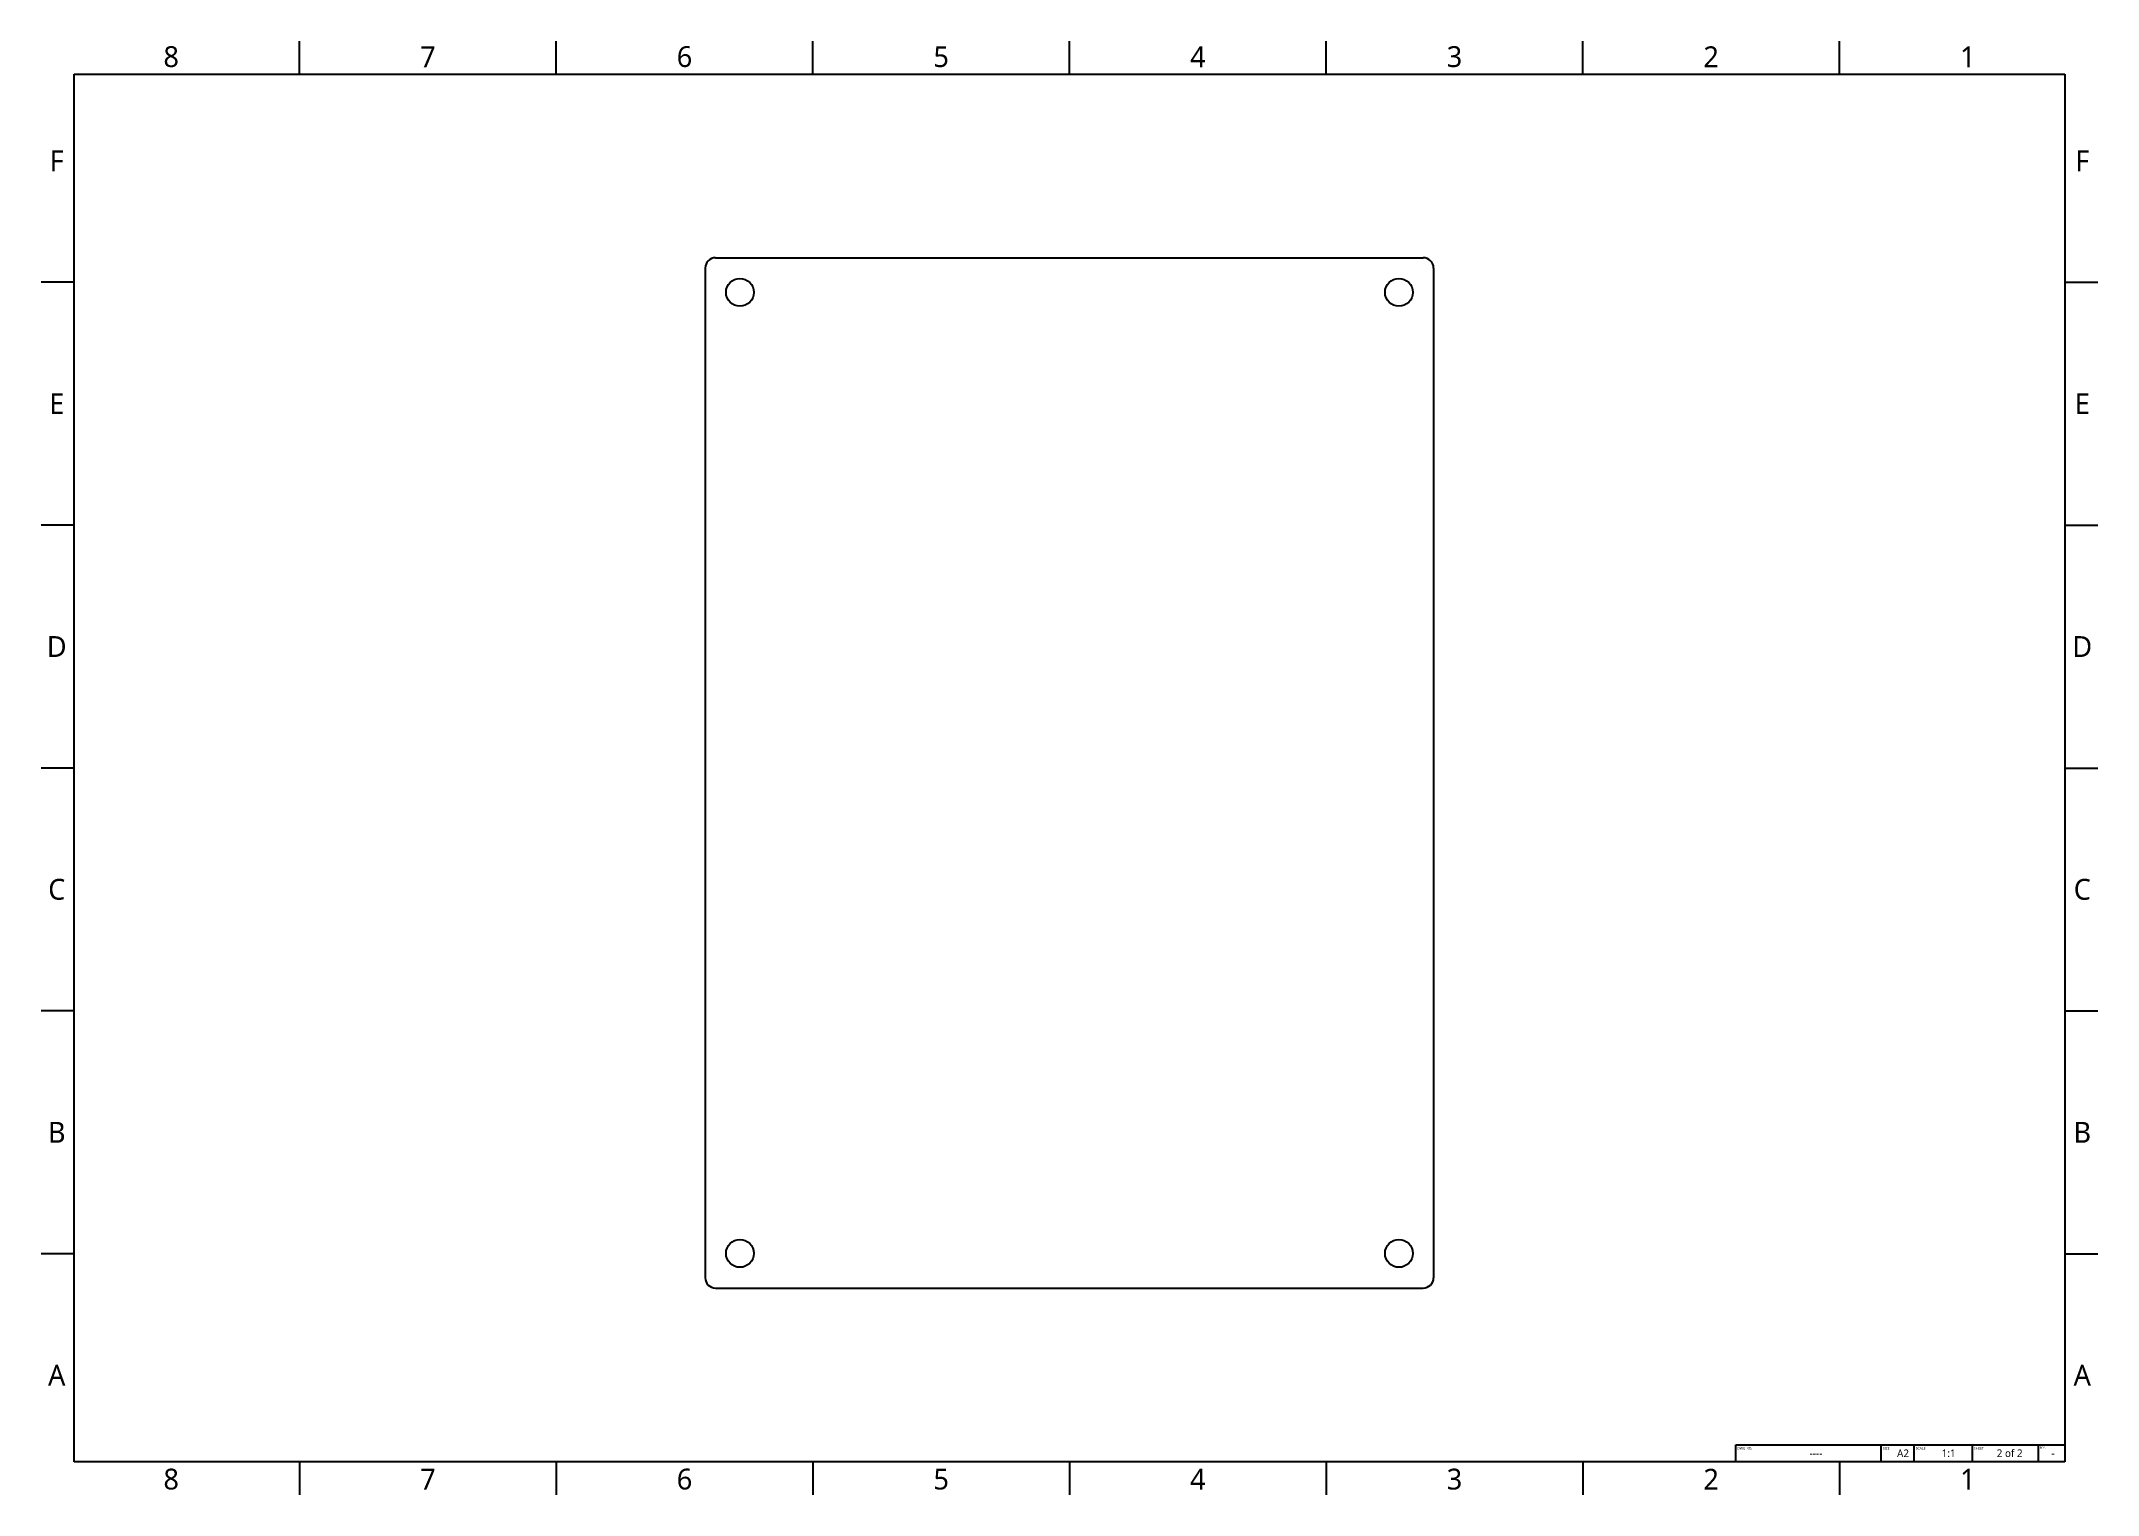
# Model space of a CAD drawing. Extents: x 0 to 594, y 0 to 420.
import ezdxf

# ---------------------------------------------------------------- set-up
doc = ezdxf.new("R2010")
doc.units = 0
doc.header["$LTSCALE"] = 12.7
for name, color, linetype in [('BORDER_FRAME', 7, 'CONTINUOUS'), ('BORDER_ZONES', 7, 'CONTINUOUS'), ('TITLE_BLOCK', 7, 'CONTINUOUS'), ('VISIBLE', 7, 'CONTINUOUS')]:
    doc.layers.add(name, color=color, linetype=linetype)
doc.styles.add('ONSHAPE-STANDARD', font='NotoSans-Regular.ttf')
doc.styles.add('ONSHAPE-STANDARD-FIELDS', font='')
doc.styles.get('ONSHAPE-STANDARD-FIELDS').set_extended_font_data('Noto Sans')

msp = doc.modelspace()

# ---------------------------------------------------------------- linework, layer by layer
at = {"layer": 'BORDER_FRAME'}
for p, q in [((10, 10), (10, 410)), ((10, 410), (584, 410)), ((584, 410), (584, 10)), ((584, 10), (10, 10))]:
    msp.add_line(p, q, dxfattribs=at)
at = {"layer": 'BORDER_ZONES'}
for p, q in [((75, 410), (75, 419.5)), ((149, 410), (149, 419.5)), ((223, 410), (223, 419.5)), ((297, 410), (297, 419.5)), ((371, 410), (371, 419.5)), ((445, 410), (445, 419.5)), ((519, 410), (519, 419.5)), ((10, 350), (0.5, 350)), ((584, 350), (593.5, 350)), ((10, 280), (0.5, 280)), ((584, 280), (593.5, 280)), ((10, 210), (0.5, 210)), ((584, 210), (593.5, 210)), ((10, 140), (0.5, 140)), ((584, 140), (593.5, 140)), ((10, 70), (0.5, 70)), ((584, 70), (593.5, 70)), ((75, 10), (75, 0.5)), ((149, 10), (149, 0.5)), ((223, 10), (223, 0.5)), ((297, 10), (297, 0.5)), ((371, 10), (371, 0.5)), ((445, 10), (445, 0.5)), ((519, 10), (519, 0.5))]:
    msp.add_line(p, q, dxfattribs=at)
at = {"layer": 'TITLE_BLOCK'}
for p, q in [((489.13, 10), (489.13, 14.95)), ((489.13, 14.95), (531.04, 14.95)), ((531.04, 10), (531.04, 14.95)), ((531.04, 14.95), (540.57, 14.95)), ((540.57, 10), (540.57, 14.95)), ((540.57, 14.95), (557.33, 14.95)), ((557.33, 10), (557.33, 14.95)), ((557.33, 14.95), (584, 14.95)), ((576.38, 10), (576.38, 14.95))]:
    msp.add_line(p, q, dxfattribs=at)
at = {"layer": 'VISIBLE'}
for p, q in [((194.97, 357.09), (398.97, 357.09)), ((191.97, 354.09), (191.97, 63.09)), ((401.97, 354.09), (401.97, 63.09)), ((194.97, 60.09), (398.97, 60.09))]:
    msp.add_line(p, q, dxfattribs=at)
for centre in [(201.97, 347.09), (391.97, 347.09), (201.97, 70.09), (391.97, 70.09)]:
    msp.add_circle(centre, 4, dxfattribs=at)
for centre, start, end in [((194.97, 354.09), 90, 180), ((398.97, 354.09), 0, 90), ((194.97, 63.09), 180, 270), ((398.97, 63.09), 270, 0)]:
    msp.add_arc(centre, 3, start, end, dxfattribs=at)

# ---------------------------------------------------------------- texts
at = {"layer": 'BORDER_ZONES', "char_height": 6, "attachment_point": 5, "style": 'ONSHAPE-STANDARD'}
for s, insert in [('8', (38, 415)), ('7', (112, 415)), ('6', (186, 415)), ('5', (260, 415)), ('4', (334, 415)), ('3', (408, 415)), ('2', (482, 415)), ('1', (556, 415)), ('F', (5, 385)), ('F', (589, 385)), ('E', (5, 315)), ('E', (589, 315)), ('D', (5, 245)), ('D', (589, 245)), ('C', (5, 175)), ('C', (589, 175)), ('B', (5, 105)), ('B', (589, 105)), ('A', (5, 35)), ('A', (589, 35)), ('8', (38, 5)), ('7', (112, 5)), ('6', (186, 5)), ('5', (260, 5)), ('4', (334, 5)), ('3', (408, 5)), ('2', (482, 5)), ('1', (556, 5))]:
    msp.add_mtext(s, dxfattribs=dict(at, insert=insert))
at = {"layer": 'TITLE_BLOCK'}
for s, insert, char_height, width, attachment_point, style in [('DWG NO.', (489.53, 14.29), 0.732, 41.91, 1, 'ONSHAPE-STANDARD'), ('----', (512.22, 12.48), 2.195, 41.91, 5, 'ONSHAPE-STANDARD-FIELDS'), ('SIZE', (531.44, 14.29), 0.732, 9.525, 1, 'ONSHAPE-STANDARD'), ('A2', (537.33, 12.48), 2.195, 9.525, 5, 'ONSHAPE-STANDARD-FIELDS'), ('SCALE', (540.97, 14.29), 0.732, 16.764, 1, 'ONSHAPE-STANDARD'), ('1:1', (550.47, 12.48), 2.195, 16.764, 5, 'ONSHAPE-STANDARD-FIELDS'), ('SHEET', (557.73, 14.29), 0.732, 19.05, 1, 'ONSHAPE-STANDARD'), ('2 of 2', (568.07, 12.48), 2.195, 16.6116, 5, 'ONSHAPE-STANDARD-FIELDS'), ('REV.', (576.72, 14.4), 0.61, 7.62, 1, 'ONSHAPE-STANDARD'), ('-', (580.57, 12.48), 2.19, 6.858, 5, 'ONSHAPE-STANDARD-FIELDS')]:
    msp.add_mtext(s, dxfattribs=dict(at, insert=insert, char_height=char_height, width=width, attachment_point=attachment_point, style=style))

doc.saveas('drawing.dxf')
